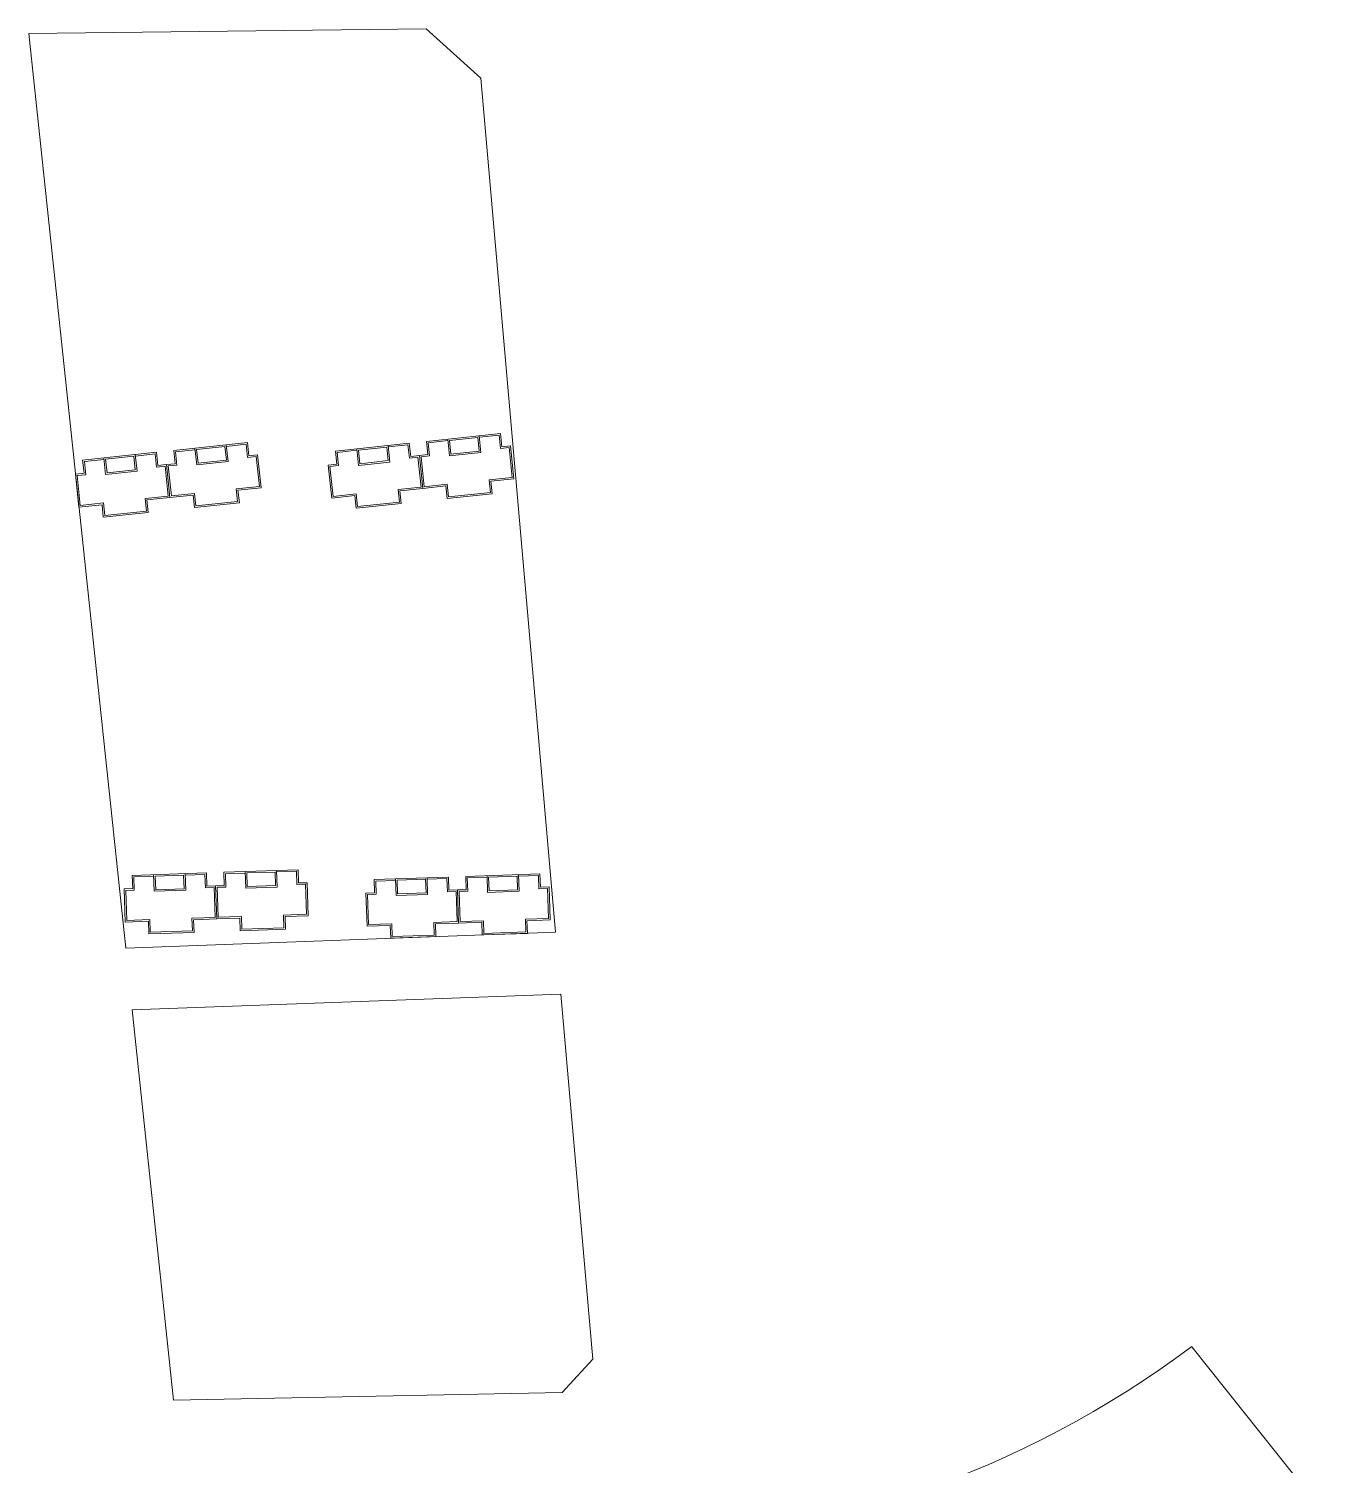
# Model space of a CAD drawing. Extents: x 188590 to 251590, y -4075 to 40422.
# Drawn here: x 198338 to 203437, y 2738 to 8310 of the extents above; entities that cross this region are included whole.
import ezdxf

# ---------------------------------------------------------------- set-up
doc = ezdxf.new("R2010")
doc.units = 0
doc.header["$LTSCALE"] = 1000
doc.header["$MEASUREMENT"] = 0
doc.layers.add('140', color=2, linetype='Continuous', lineweight=5)

msp = doc.modelspace()

# ---------------------------------------------------------------- linework, layer by layer
at = {"layer": '140', "color": 7}
for p, q in [((199879.1, 8310.2), (198338, 8291.6)), ((200091.1, 8118.3), (199879.1, 8310.2)), ((198338, 8291.6), (198714, 4744.2)), ((200381.6, 4805.6), (200091.1, 8118.3)), ((199186.7, 6704.9), (198900.4, 6674.5)), ((198989.3, 6677.9), (199099.1, 6689.6)), ((199099.1, 6689.6), (199099.1, 6689.6)), ((199099.1, 6689.6), (199104.6, 6637.1)), ((199104.4, 6696.2), (199111.2, 6631.7)), ((199181.4, 6698.3), (199105, 6690.2)), ((199186.9, 6647), (199181.4, 6698.3)), ((199192.2, 6653.6), (199186.7, 6704.9)), ((199527.9, 6672.3), (199814.3, 6702.7)), ((199726.7, 6687.4), (199616.9, 6675.7)), ((199732.2, 6634.9), (199726.7, 6687.4)), ((199738.8, 6629.5), (199732, 6694)), ((199732.6, 6688), (199809, 6696.1)), ((199809, 6696.1), (199814.4, 6644.8)), ((199814.3, 6702.7), (199819.8, 6651.4)), ((200167.6, 6740.1), (199881.2, 6709.8)), ((199881.2, 6709.8), (199886.6, 6658.5)), ((199964.1, 6712.5), (199887.8, 6704.4)), ((199887.8, 6704.4), (199893.2, 6653.1)), ((199970.3, 6654.1), (199963.5, 6718.5)), ((199970.1, 6713.2), (200079.9, 6724.8)), ((199975.7, 6660.7), (199970.1, 6713.2)), ((200079.9, 6724.8), (200079.9, 6724.8)), ((200079.9, 6724.8), (200085.5, 6672.3)), ((200085.2, 6731.4), (200092.1, 6667)), ((200162.2, 6733.5), (200085.9, 6725.4)), ((200167.7, 6682.2), (200162.2, 6733.5)), ((200173, 6688.8), (200167.6, 6740.1)), ((200206.4, 6692.4), (200173, 6688.8)), ((200219.9, 6564.7), (200206.4, 6692.4)), ((198547.1, 6637.1), (198833.5, 6667.5)), ((198552.6, 6585.8), (198547.1, 6637.1)), ((198553.7, 6631.8), (198630.1, 6639.9)), ((198559.2, 6580.5), (198553.7, 6631.8)), ((198629.5, 6645.8), (198636.3, 6581.4)), ((198745.9, 6652.1), (198636.1, 6640.5)), ((198636.1, 6640.5), (198636.1, 6640.5)), ((198636.1, 6640.5), (198641.6, 6588)), ((198751.4, 6599.6), (198745.9, 6652.1)), ((198758, 6594.3), (198751.2, 6658.7)), ((198751.8, 6652.8), (198828.2, 6660.9)), ((198828.2, 6660.9), (198833.6, 6609.6)), ((198833.5, 6667.5), (198839, 6616.1)), ((198900.4, 6674.5), (198905.8, 6623.2)), ((198983.3, 6677.3), (198907, 6669.2)), ((198907, 6669.2), (198912.4, 6617.9)), ((198989.5, 6618.8), (198982.7, 6683.3)), ((198994.9, 6625.4), (198989.3, 6677.9)), ((199111.2, 6631.7), (198989.5, 6618.8)), ((199104.6, 6637.1), (198994.9, 6625.4)), ((199220.3, 6650.5), (199186.9, 6647)), ((199225.6, 6657.1), (199192.2, 6653.6)), ((199232.5, 6534.8), (199220.3, 6650.5)), ((199239.1, 6529.4), (199225.6, 6657.1)), ((199533.4, 6621), (199527.9, 6672.3)), ((199534.5, 6667), (199610.9, 6675.1)), ((199540, 6615.7), (199534.5, 6667)), ((199610.3, 6681.1), (199617.1, 6616.6)), ((199616.9, 6675.7), (199616.9, 6675.7)), ((199616.9, 6675.7), (199622.4, 6623.2)), ((199622.4, 6623.2), (199732.2, 6634.9)), ((199814.4, 6644.8), (199847.9, 6648.3)), ((199819.8, 6651.4), (199853.2, 6654.9)), ((199847.9, 6648.3), (199860.1, 6532.6)), ((199886.6, 6658.5), (199853.2, 6654.9)), ((199853.2, 6654.9), (199866.7, 6527.2)), ((199853.2, 6654.9), (199866.7, 6527.2)), ((199893.2, 6653.1), (199859.8, 6649.6)), ((199859.8, 6649.6), (199872.1, 6533.8)), ((200092.1, 6667), (199970.3, 6654.1)), ((200085.5, 6672.3), (199975.7, 6660.7)), ((200201.1, 6685.8), (200167.7, 6682.2)), ((200213.3, 6570), (200201.1, 6685.8)), ((198519.2, 6582.3), (198552.6, 6585.8)), ((198532.7, 6454.6), (198519.2, 6582.3)), ((198525.8, 6576.9), (198559.2, 6580.5)), ((198538, 6461.2), (198525.8, 6576.9)), ((198636.3, 6581.4), (198758, 6594.3)), ((198641.6, 6588), (198751.4, 6599.6)), ((198833.6, 6609.6), (198867, 6613.1)), ((198839, 6616.1), (198872.4, 6619.7)), ((198867, 6613.1), (198879.3, 6497.3)), ((198905.8, 6623.2), (198872.4, 6619.7)), ((198872.4, 6619.7), (198885.9, 6492)), ((198872.4, 6619.7), (198885.9, 6492)), ((198912.4, 6617.9), (198879, 6614.4)), ((198879, 6614.4), (198891.2, 6498.6)), ((199500, 6617.5), (199533.4, 6621)), ((199513.5, 6489.8), (199500, 6617.5)), ((199506.6, 6612.2), (199540, 6615.7)), ((199518.8, 6496.4), (199506.6, 6612.2)), ((199617.1, 6616.6), (199738.8, 6629.5)), ((199143, 6525.3), (199232.5, 6534.8)), ((199148.4, 6476.4), (199143, 6525.3)), ((199149.6, 6520), (199239.1, 6529.4)), ((199155, 6471.1), (199149.6, 6520)), ((199860.1, 6532.6), (199770.6, 6523.1)), ((199770.6, 6523.1), (199776, 6474.2)), ((199866.7, 6527.2), (199777.2, 6517.8)), ((199866.7, 6527.2), (199956.2, 6536.7)), ((199872.1, 6533.8), (199961.6, 6543.3)), ((199956.2, 6536.7), (199961.2, 6487.8)), ((199961.6, 6543.3), (199966.6, 6494.4)), ((200123.8, 6560.5), (200213.3, 6570)), ((200129.2, 6511.6), (200123.8, 6560.5)), ((200130.4, 6555.2), (200219.9, 6564.7)), ((200135.8, 6506.3), (200130.4, 6555.2)), ((198622.2, 6464.1), (198532.7, 6454.6)), ((198627.5, 6470.7), (198538, 6461.2)), ((198627.2, 6415.1), (198622.2, 6464.1)), ((198632.6, 6421.7), (198627.5, 6470.7)), ((198879.3, 6497.3), (198789.8, 6487.9)), ((198789.8, 6487.9), (198795.1, 6439)), ((198885.9, 6492), (198796.4, 6482.5)), ((198796.4, 6482.5), (198801.8, 6433.6)), ((198885.9, 6492), (198975.4, 6501.5)), ((198891.2, 6498.6), (198980.8, 6508.1)), ((198975.4, 6501.5), (198980.4, 6452.6)), ((198980.4, 6452.6), (199155, 6471.1)), ((198980.8, 6508.1), (198985.8, 6459.2)), ((198985.8, 6459.2), (199148.4, 6476.4)), ((199603, 6499.3), (199513.5, 6489.8)), ((199608.4, 6505.9), (199518.8, 6496.4)), ((199608, 6450.4), (199603, 6499.3)), ((199782.6, 6468.9), (199608, 6450.4)), ((199613.4, 6457), (199608.4, 6505.9)), ((199776, 6474.2), (199613.4, 6457)), ((199777.2, 6517.8), (199782.6, 6468.9)), ((199961.2, 6487.8), (200135.8, 6506.3)), ((199966.6, 6494.4), (200129.2, 6511.6)), ((198801.8, 6433.6), (198627.2, 6415.1)), ((198795.1, 6439), (198632.6, 6421.7)), ((199027.5, 5036.3), (198739.6, 5026.4)), ((198739.6, 5026.4), (198741.4, 4974.8)), ((198822.6, 5023.2), (198745.8, 5020.6)), ((198745.8, 5020.6), (198747.6, 4969)), ((198824.6, 4964.5), (198822.4, 5029.2)), ((198828.6, 5023.4), (198938.9, 5027.2)), ((198830.4, 4970.7), (198828.6, 5023.4)), ((198938.9, 5027.2), (198938.9, 5027.2)), ((198938.9, 5027.2), (198940.7, 4974.4)), ((198944.7, 5033.4), (198946.9, 4968.7)), ((199021.7, 5030.1), (198944.9, 5027.4)), ((199023.4, 4978.5), (199021.7, 5030.1)), ((199029.2, 4984.7), (199027.5, 5036.3)), ((199382.5, 5048.4), (199094.6, 5038.6)), ((199094.6, 5038.6), (199096.4, 4987)), ((199177.6, 5035.4), (199100.8, 5032.8)), ((199100.8, 5032.8), (199102.6, 4981.2)), ((199179.6, 4976.6), (199177.4, 5041.4)), ((199183.6, 5035.6), (199293.9, 5039.4)), ((199185.4, 4982.8), (199183.6, 5035.6)), ((199293.9, 5039.4), (199293.9, 5039.4)), ((199293.9, 5039.4), (199295.7, 4986.6)), ((199299.7, 5045.6), (199301.9, 4980.8)), ((199376.7, 5042.2), (199299.9, 5039.6)), ((199378.4, 4990.7), (199376.7, 5042.2)), ((199384.2, 4996.9), (199382.5, 5048.4)), ((199965.9, 5020), (199678, 5010.1)), ((199883.1, 5017.2), (199885.3, 4952.4)), ((199967.6, 4968.5), (199965.9, 5020)), ((200320.9, 5032.2), (200033, 5022.3)), ((200033, 5022.3), (200034.8, 4970.8)), ((200116, 5019.2), (200039.2, 5016.5)), ((200039.2, 5016.5), (200041, 4965)), ((200118, 4960.4), (200115.8, 5025.2)), ((200122, 5019.4), (200232.3, 5023.2)), ((200123.8, 4966.6), (200122, 5019.4)), ((200232.3, 5023.2), (200232.3, 5023.2)), ((200232.3, 5023.2), (200234.1, 4970.4)), ((200238.1, 5029.4), (200240.3, 4964.6)), ((200315.1, 5026), (200238.3, 5023.4)), ((200316.8, 4974.4), (200315.1, 5026)), ((200322.6, 4980.6), (200320.9, 5032.2)), ((198741.4, 4974.8), (198707.8, 4973.7)), ((198707.8, 4973.7), (198712.2, 4845.3)), ((198747.6, 4969), (198714, 4967.9)), ((198714, 4967.9), (198718, 4851.5)), ((198946.9, 4968.7), (198824.6, 4964.5)), ((198940.7, 4974.4), (198830.4, 4970.7)), ((199057, 4979.6), (199023.4, 4978.5)), ((199062.8, 4985.8), (199029.2, 4984.7)), ((199061, 4863.3), (199057, 4979.6)), ((199096.4, 4987), (199062.8, 4985.8)), ((199067.2, 4857.5), (199062.8, 4985.8)), ((199062.8, 4985.8), (199067.2, 4857.5)), ((199102.6, 4981.2), (199069, 4980)), ((199069, 4980), (199073, 4863.7)), ((199301.9, 4980.8), (199179.6, 4976.6)), ((199295.7, 4986.6), (199185.4, 4982.8)), ((199412, 4991.8), (199378.4, 4990.7)), ((199417.8, 4998), (199384.2, 4996.9)), ((199416, 4875.5), (199412, 4991.8)), ((199422.2, 4869.7), (199417.8, 4998)), ((199678, 5010.1), (199679.8, 4958.6)), ((199761, 5007), (199684.2, 5004.4)), ((199684.2, 5004.4), (199686, 4952.8)), ((199763, 4948.2), (199760.8, 5013)), ((199767, 5007.2), (199877.3, 5011)), ((199768.8, 4954.4), (199767, 5007.2)), ((199877.3, 5011), (199877.3, 5011)), ((199877.3, 5011), (199879.1, 4958.2)), ((199960.1, 5013.8), (199883.3, 5011.2)), ((199961.8, 4962.2), (199960.1, 5013.8)), ((199995.4, 4963.4), (199961.8, 4962.2)), ((200001.2, 4969.6), (199967.6, 4968.5)), ((199999.4, 4847.1), (199995.4, 4963.4)), ((200034.8, 4970.8), (200001.2, 4969.6)), ((200005.6, 4841.3), (200001.2, 4969.6)), ((200001.2, 4969.6), (200005.6, 4841.3)), ((200041, 4965), (200007.4, 4963.8)), ((200007.4, 4963.8), (200011.4, 4847.5)), ((200240.3, 4964.6), (200118, 4960.4)), ((200234.1, 4970.4), (200123.8, 4966.6)), ((200350.4, 4975.6), (200316.8, 4974.4)), ((200356.2, 4981.8), (200322.6, 4980.6)), ((200354.4, 4859.2), (200350.4, 4975.6)), ((200360.6, 4853.4), (200356.2, 4981.8)), ((199679.8, 4958.6), (199646.2, 4957.4)), ((199646.2, 4957.4), (199650.6, 4829.1)), ((199686, 4952.8), (199652.4, 4951.6)), ((199652.4, 4951.6), (199656.4, 4835.3)), ((199885.3, 4952.4), (199763, 4948.2)), ((199879.1, 4958.2), (199768.8, 4954.4)), ((198712.2, 4845.3), (198802.2, 4848.4)), ((198718, 4851.5), (198808, 4854.6)), ((198802.2, 4848.4), (198803.7, 4799.3)), ((198808, 4854.6), (198809.5, 4805.5)), ((198971, 4860.2), (199061, 4863.3)), ((198972.9, 4811.1), (198971, 4860.2)), ((198977.3, 4854.4), (199067.2, 4857.5)), ((198979.1, 4805.3), (198977.3, 4854.4)), ((199067.2, 4857.5), (199157.2, 4860.6)), ((199073, 4863.7), (199163, 4866.8)), ((199157.2, 4860.6), (199158.7, 4811.4)), ((199163, 4866.8), (199164.5, 4817.6)), ((199326, 4872.4), (199416, 4875.5)), ((199327.9, 4823.2), (199326, 4872.4)), ((199332.3, 4866.6), (199422.2, 4869.7)), ((199334.1, 4817.5), (199332.3, 4866.6)), ((200011.4, 4847.5), (200101.4, 4850.6)), ((200101.4, 4850.6), (200102.9, 4801.4)), ((200264.4, 4856.2), (200354.4, 4859.2)), ((200266.3, 4807), (200264.4, 4856.2)), ((200270.7, 4850.4), (200360.6, 4853.4)), ((200272.5, 4801.2), (200270.7, 4850.4)), ((198714, 4744.2), (200381.6, 4805.6)), ((198803.7, 4799.3), (198979.1, 4805.3)), ((198809.5, 4805.5), (198972.9, 4811.1)), ((199158.7, 4811.4), (199334.1, 4817.5)), ((199164.5, 4817.6), (199327.9, 4823.2)), ((199650.6, 4829.1), (199740.6, 4832.2)), ((199656.4, 4835.3), (199746.4, 4838.4)), ((199740.6, 4832.2), (199742.1, 4783)), ((199746.4, 4838.4), (199747.9, 4789.2)), ((199747.9, 4789.2), (199911.3, 4794.8)), ((199909.4, 4844), (199999.4, 4847.1)), ((199911.3, 4794.8), (199909.4, 4844)), ((199915.7, 4838.2), (200005.6, 4841.3)), ((199917.5, 4789), (199915.7, 4838.2)), ((200005.6, 4841.3), (200095.6, 4844.4)), ((200095.6, 4844.4), (200097.1, 4795.2)), ((200097.1, 4795.2), (200272.5, 4801.2)), ((200102.9, 4801.4), (200266.3, 4807)), ((199742.1, 4783), (199917.5, 4789)), ((200402.5, 4566.2), (198739.3, 4505)), ((200526.7, 3149.7), (200402.5, 4566.2)), ((198739.3, 4505), (198899.8, 2990.9)), ((203437.1, 2460.8), (202849.9, 3198.3)), ((200406.9, 3021.2), (200526.7, 3149.7)), ((198899.8, 2990.9), (200406.9, 3021.2))]:
    msp.add_line(p, q, dxfattribs=at)
msp.add_ellipse((200505.1, 6337.2), major_axis=(-3918, 0.8), ratio=1, start_param=1.591972, end_param=2.212603, dxfattribs=at)

doc.saveas('drawing.dxf')
